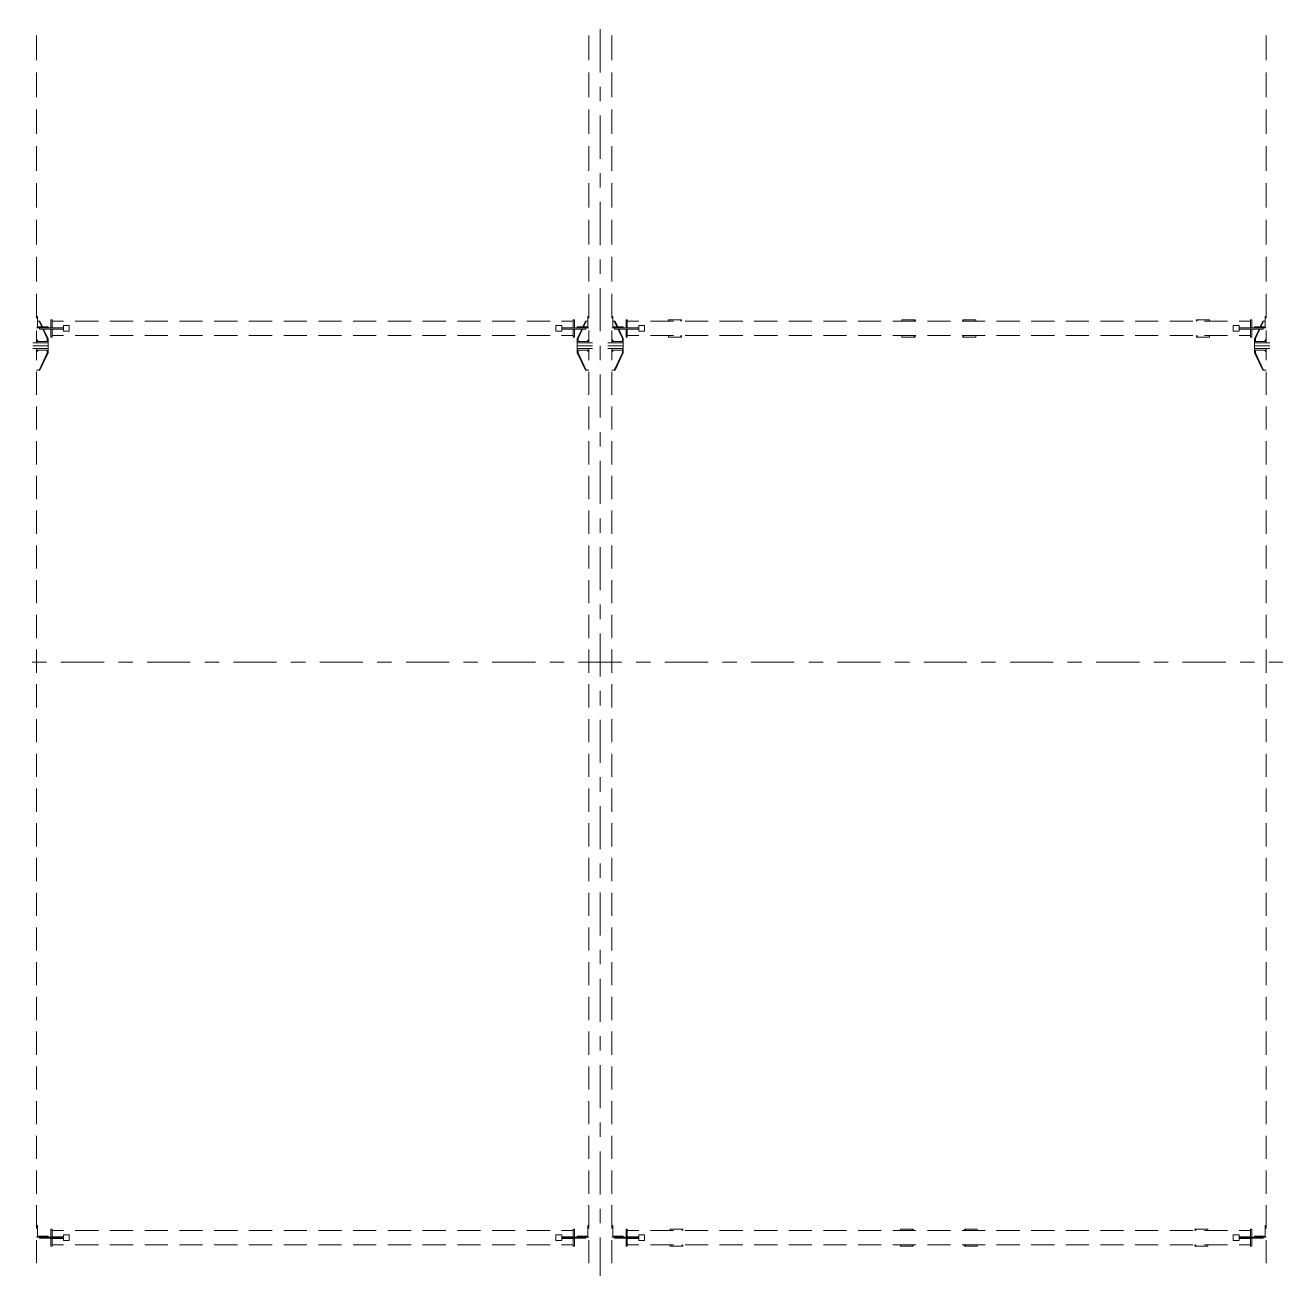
# Model space of a CAD drawing. Header units: millimetres. Extents: x -59 to 782, y -222 to 372.
# Drawn here: x 602 to 689, y 60.8 to 147.3 of the extents above; entities that cross this region are included whole.
import ezdxf

# ---------------------------------------------------------------- set-up
doc = ezdxf.new("R2010")
doc.units = ezdxf.units.MM
doc.linetypes.add('XKITLINE00', pattern=[0])
doc.linetypes.add('XKITLINE03', pattern=[6, 3, -1, 1, -1])
doc.layers.add('Part', color=2, linetype='Continuous', lineweight=0)
doc.layers.add('S-GRID', color=1, linetype='Continuous', lineweight=0)

msp = doc.modelspace()

# ---------------------------------------------------------------- linework, layer by layer
at = {"layer": 'Part', "linetype": 'XKITLINE00', "lineweight": 0}
for p, q in [((602.8, 144.846), (602.8, 146.554)), ((641.2, 144.846), (641.2, 146.554)), ((642.8, 144.846), (642.8, 146.554)), ((688.3, 144.846), (688.3, 146.554)), ((602.8, 142.283), (602.8, 143.992)), ((641.2, 142.283), (641.2, 143.992)), ((642.8, 142.283), (642.8, 143.992)), ((688.3, 142.283), (688.3, 143.992)), ((602.8, 139.721), (602.8, 141.429)), ((641.2, 139.721), (641.2, 141.429)), ((642.8, 139.721), (642.8, 141.429)), ((688.3, 139.721), (688.3, 141.429)), ((602.8, 137.158), (602.8, 138.867)), ((641.2, 137.158), (641.2, 138.867)), ((642.8, 137.158), (642.8, 138.867)), ((688.3, 137.158), (688.3, 138.867)), ((602.8, 134.596), (602.8, 136.304)), ((641.2, 134.596), (641.2, 136.304)), ((642.8, 134.596), (642.8, 136.304)), ((688.3, 134.596), (688.3, 136.304)), ((602.8, 132.033), (602.8, 133.742)), ((641.2, 132.033), (641.2, 133.742)), ((642.8, 132.033), (642.8, 133.742)), ((688.3, 132.033), (688.3, 133.742)), ((602.8, 129.471), (602.8, 131.179)), ((641.2, 129.471), (641.2, 131.179)), ((642.8, 129.471), (642.8, 131.179)), ((688.3, 129.471), (688.3, 131.179)), ((602.8, 126.908), (602.8, 128.617)), ((641.2, 126.908), (641.2, 128.617)), ((642.8, 126.908), (642.8, 128.617)), ((688.3, 126.908), (688.3, 128.617)), ((602.87, 127.04), (602.8, 127.04)), ((602.87, 126.31), (602.87, 127.04)), ((641.13, 126.31), (641.13, 127.04)), ((641.13, 127.04), (641.2, 127.04)), ((642.87, 127.04), (642.8, 127.04)), ((642.87, 126.31), (642.87, 127.04)), ((688.23, 126.31), (688.23, 127.04)), ((688.23, 127.04), (688.3, 127.04)), ((602.8, 126.24), (603.6, 126.24)), ((603.034, 126.7), (602.87, 126.7)), ((603.6, 126.31), (602.87, 126.31)), ((603.162, 126.31), (602.978, 126.7)), ((604.68, 126.24), (603, 126.24)), ((603, 126.16), (603, 126.24)), ((604.68, 126.16), (603, 126.16)), ((603.218, 126.31), (603.034, 126.7)), ((603.543, 125.5), (603.232, 126.16)), ((603.6, 125.5), (603.289, 126.16)), ((603.6, 126.24), (603.6, 126.31)), ((603.8, 126.24), (603.8, 126.8)), ((603.8, 126.8), (603.88, 126.8)), ((603.8, 126.16), (603.8, 125.6)), ((603.88, 126.8), (603.88, 126.24)), ((603.88, 126.7), (604.685, 126.7)), ((603.88, 126.25), (604.667, 126.25)), ((603.88, 125.6), (603.88, 126.16)), ((603.88, 126.15), (604.68, 126.15)), ((605.08, 126.4), (604.68, 126.4)), ((604.68, 126.24), (604.68, 126.4)), ((604.68, 126.16), (604.68, 126.24)), ((604.68, 126), (604.68, 126.16)), ((605.08, 126), (605.08, 126.4)), ((605.491, 126.7), (607.101, 126.7)), ((607.907, 126.7), (609.517, 126.7)), ((610.323, 126.7), (611.933, 126.7)), ((612.739, 126.7), (614.349, 126.7)), ((615.155, 126.7), (616.765, 126.7)), ((617.571, 126.7), (619.181, 126.7)), ((619.987, 126.7), (621.597, 126.7)), ((622.403, 126.7), (624.013, 126.7)), ((624.819, 126.7), (626.429, 126.7)), ((627.235, 126.7), (628.845, 126.7)), ((629.651, 126.7), (631.261, 126.7)), ((632.067, 126.7), (633.677, 126.7)), ((634.483, 126.7), (636.093, 126.7)), ((636.899, 126.7), (638.509, 126.7)), ((638.92, 126), (638.92, 126.4)), ((638.92, 126.4), (639.32, 126.4)), ((639.315, 126.7), (640.12, 126.7)), ((639.32, 126.24), (639.32, 126.4)), ((639.32, 126.25), (640.12, 126.25)), ((639.32, 126.24), (639.32, 126.16)), ((639.32, 126.24), (641, 126.24)), ((639.32, 126.16), (641, 126.16)), ((639.32, 126), (639.32, 126.16)), ((639.32, 126.15), (640.107, 126.15)), ((640.2, 126.8), (640.12, 126.8)), ((640.12, 126.8), (640.12, 126.24)), ((640.12, 125.6), (640.12, 126.16)), ((640.2, 126.24), (640.2, 126.8)), ((640.2, 126.16), (640.2, 125.6)), ((640.4, 126.24), (640.4, 126.31)), ((640.4, 126.31), (641.13, 126.31)), ((641.2, 126.24), (640.4, 126.24)), ((640.4, 125.5), (640.711, 126.16)), ((640.457, 125.5), (640.768, 126.16)), ((640.782, 126.31), (640.966, 126.7)), ((640.838, 126.31), (641.022, 126.7)), ((641.13, 126.7), (640.966, 126.7)), ((641, 126.24), (641, 126.16)), ((642.8, 126.24), (643.6, 126.24)), ((643.034, 126.7), (642.87, 126.7)), ((643.6, 126.31), (642.87, 126.31)), ((643.162, 126.31), (642.978, 126.7)), ((644.68, 126.24), (643, 126.24)), ((643, 126.16), (643, 126.24)), ((644.68, 126.16), (643, 126.16)), ((643.218, 126.31), (643.034, 126.7)), ((643.543, 125.5), (643.232, 126.16)), ((643.6, 125.5), (643.289, 126.16)), ((643.6, 126.24), (643.6, 126.31)), ((643.8, 126.24), (643.8, 126.8)), ((643.8, 126.8), (643.88, 126.8)), ((643.8, 126.16), (643.8, 125.6)), ((643.88, 126.8), (643.88, 126.24)), ((643.88, 126.7), (644.683, 126.7)), ((643.88, 126.25), (644.667, 126.25)), ((643.88, 125.6), (643.88, 126.16)), ((643.88, 126.15), (644.68, 126.15)), ((645.08, 126.4), (644.68, 126.4)), ((644.68, 126.24), (644.68, 126.4)), ((644.68, 126.16), (644.68, 126.24)), ((644.68, 126), (644.68, 126.16)), ((645.08, 126), (645.08, 126.4)), ((645.485, 126.7), (647.09, 126.7)), ((647.649, 126.8), (646.738, 126.8)), ((646.738, 126.8), (646.738, 126.7)), ((647.593, 126.7), (647.593, 126.8)), ((647.649, 126.7), (647.649, 126.8)), ((647.893, 126.7), (649.498, 126.7)), ((650.301, 126.7), (651.906, 126.7)), ((652.708, 126.7), (654.314, 126.7)), ((655.116, 126.7), (656.721, 126.7)), ((657.524, 126.7), (659.129, 126.7)), ((659.932, 126.7), (661.537, 126.7)), ((662.34, 126.7), (663.945, 126.7)), ((663.892, 126.8), (662.981, 126.8)), ((662.981, 126.8), (662.981, 126.7)), ((663.836, 126.7), (663.836, 126.8)), ((663.892, 126.7), (663.892, 126.8)), ((664.747, 126.7), (666.353, 126.7)), ((667.155, 126.7), (668.76, 126.7)), ((667.208, 126.7), (667.208, 126.8)), ((667.208, 126.8), (668.119, 126.8)), ((667.264, 126.7), (667.264, 126.8)), ((668.119, 126.7), (668.119, 126.8)), ((669.563, 126.7), (671.168, 126.7)), ((671.971, 126.7), (673.576, 126.7)), ((674.378, 126.7), (675.984, 126.7)), ((676.786, 126.7), (678.391, 126.7)), ((679.194, 126.7), (680.799, 126.7)), ((681.602, 126.7), (683.207, 126.7)), ((684.362, 126.8), (683.451, 126.8)), ((683.451, 126.7), (683.451, 126.8)), ((683.507, 126.7), (683.507, 126.8)), ((684.01, 126.7), (685.615, 126.7)), ((684.362, 126.7), (684.362, 126.8)), ((686.02, 126), (686.02, 126.4)), ((686.02, 126.4), (686.42, 126.4)), ((686.417, 126.7), (687.22, 126.7)), ((686.42, 126.24), (686.42, 126.4)), ((686.42, 126.25), (687.22, 126.25)), ((686.42, 126.24), (686.42, 126.16)), ((686.42, 126.24), (688.1, 126.24)), ((686.42, 126), (686.42, 126.16)), ((686.42, 126.16), (688.1, 126.16)), ((686.42, 126.15), (687.207, 126.15)), ((687.3, 126.8), (687.22, 126.8)), ((687.22, 126.8), (687.22, 126.24)), ((687.22, 125.6), (687.22, 126.16)), ((687.3, 126.24), (687.3, 126.8)), ((687.3, 126.16), (687.3, 125.6)), ((687.5, 126.24), (687.5, 126.31)), ((687.5, 126.31), (688.23, 126.31)), ((688.3, 126.24), (687.5, 126.24)), ((687.5, 125.5), (687.811, 126.16)), ((687.557, 125.5), (687.868, 126.16)), ((687.882, 126.31), (688.066, 126.7)), ((687.938, 126.31), (688.122, 126.7)), ((688.23, 126.7), (688.066, 126.7)), ((688.1, 126.24), (688.1, 126.16)), ((602.8, 125.2), (602.8, 126.054)), ((602.913, 125.3), (602.8, 125.46)), ((602.8, 125.3), (603.6, 125.3)), ((603.543, 125.3), (603.543, 125.5)), ((603.543, 125.5), (603.6, 125.5)), ((603.6, 125.3), (603.6, 125.5)), ((603.6, 125.2), (603.6, 125.3)), ((603.8, 125.6), (603.88, 125.6)), ((603.88, 125.7), (604.685, 125.7)), ((604.68, 126), (605.08, 126)), ((605.491, 125.7), (607.101, 125.7)), ((607.907, 125.7), (609.517, 125.7)), ((610.323, 125.7), (611.933, 125.7)), ((612.739, 125.7), (614.349, 125.7)), ((615.155, 125.7), (616.765, 125.7)), ((617.571, 125.7), (619.181, 125.7)), ((619.987, 125.7), (621.597, 125.7)), ((622.403, 125.7), (624.013, 125.7)), ((624.819, 125.7), (626.429, 125.7)), ((627.235, 125.7), (628.845, 125.7)), ((629.651, 125.7), (631.261, 125.7)), ((632.067, 125.7), (633.677, 125.7)), ((634.483, 125.7), (636.093, 125.7)), ((636.899, 125.7), (638.509, 125.7)), ((639.32, 126), (638.92, 126)), ((639.315, 125.7), (640.12, 125.7)), ((640.2, 125.6), (640.12, 125.6)), ((640.4, 125.3), (640.4, 125.5)), ((640.4, 125.5), (640.457, 125.5)), ((640.4, 125.2), (640.4, 125.3)), ((640.4, 125.3), (641.2, 125.3)), ((640.457, 125.3), (640.457, 125.5)), ((641.087, 125.3), (641.2, 125.46)), ((641.2, 125.2), (641.2, 126.054)), ((642.8, 125.2), (642.8, 126.054)), ((642.913, 125.3), (642.8, 125.46)), ((642.8, 125.3), (643.6, 125.3)), ((643.543, 125.3), (643.543, 125.5)), ((643.543, 125.5), (643.6, 125.5)), ((643.6, 125.3), (643.6, 125.5)), ((643.6, 125.2), (643.6, 125.3)), ((643.8, 125.6), (643.88, 125.6)), ((643.88, 125.7), (644.683, 125.7)), ((644.68, 126), (645.08, 126)), ((645.485, 125.7), (647.09, 125.7)), ((646.738, 125.6), (646.738, 125.7)), ((647.649, 125.6), (646.738, 125.6)), ((647.593, 125.6), (647.593, 125.7)), ((647.649, 125.6), (647.649, 125.7)), ((647.893, 125.7), (649.498, 125.7)), ((650.301, 125.7), (651.906, 125.7)), ((652.708, 125.7), (654.314, 125.7)), ((655.116, 125.7), (656.721, 125.7)), ((657.524, 125.7), (659.129, 125.7)), ((659.932, 125.7), (661.537, 125.7)), ((662.34, 125.7), (663.945, 125.7)), ((662.981, 125.6), (662.981, 125.7)), ((663.892, 125.6), (662.981, 125.6)), ((663.836, 125.6), (663.836, 125.7)), ((663.892, 125.7), (663.892, 125.6)), ((664.747, 125.7), (666.353, 125.7)), ((667.155, 125.7), (668.76, 125.7)), ((667.208, 125.7), (667.208, 125.6)), ((667.208, 125.6), (668.119, 125.6)), ((667.264, 125.6), (667.264, 125.7)), ((668.119, 125.6), (668.119, 125.7)), ((669.563, 125.7), (671.168, 125.7)), ((671.971, 125.7), (673.576, 125.7)), ((674.378, 125.7), (675.984, 125.7)), ((676.786, 125.7), (678.391, 125.7)), ((679.194, 125.7), (680.799, 125.7)), ((681.602, 125.7), (683.207, 125.7)), ((683.451, 125.6), (683.451, 125.7)), ((683.451, 125.6), (684.362, 125.6)), ((683.507, 125.6), (683.507, 125.7)), ((684.01, 125.7), (685.615, 125.7)), ((684.362, 125.6), (684.362, 125.7)), ((686.42, 126), (686.02, 126)), ((686.417, 125.7), (687.22, 125.7)), ((687.3, 125.6), (687.22, 125.6)), ((687.5, 125.3), (687.5, 125.5)), ((687.5, 125.5), (687.557, 125.5)), ((687.5, 125.2), (687.5, 125.3)), ((687.5, 125.3), (688.3, 125.3)), ((687.557, 125.3), (687.557, 125.5)), ((688.187, 125.3), (688.3, 125.46)), ((688.3, 125.2), (688.3, 126.054)), ((602.533, 125.2), (603.6, 125.2)), ((602.533, 125), (603.6, 125)), ((602.533, 125), (603.6, 125)), ((602.533, 124.8), (603.6, 124.8)), ((602.8, 125.202), (603.183, 125.202)), ((602.8, 123.995), (602.8, 124.8)), ((602.8, 124.54), (602.913, 124.7)), ((602.8, 124.7), (603.6, 124.7)), ((603.543, 124.5), (602.978, 123.3)), ((603.6, 124.5), (603.034, 123.3)), ((603.543, 124.7), (603.543, 124.5)), ((603.543, 124.5), (603.6, 124.5)), ((603.6, 125.2), (603.6, 125.202)), ((603.6, 125), (603.6, 125.202)), ((603.6, 124.8), (603.6, 125)), ((603.6, 124.7), (603.6, 124.8)), ((603.6, 124.7), (603.6, 124.5)), ((640.4, 125.2), (640.4, 125.202)), ((640.4, 125), (640.4, 125.202)), ((640.4, 125.202), (641.2, 125.202)), ((640.4, 125.2), (641.467, 125.2)), ((640.4, 125), (641.467, 125)), ((640.4, 124.8), (640.4, 125)), ((640.4, 125), (641.467, 125)), ((640.4, 124.8), (641.467, 124.8)), ((640.4, 124.7), (640.4, 124.8)), ((640.4, 124.7), (640.4, 124.5)), ((640.4, 124.7), (641.2, 124.7)), ((640.4, 124.5), (640.457, 124.5)), ((640.4, 124.5), (640.966, 123.3)), ((640.457, 124.7), (640.457, 124.5)), ((640.457, 124.5), (641.022, 123.3)), ((641.2, 124.54), (641.087, 124.7)), ((641.2, 123.995), (641.2, 124.8)), ((642.533, 125.2), (643.6, 125.2)), ((642.533, 125), (643.6, 125)), ((642.533, 125), (643.6, 125)), ((642.533, 124.8), (643.6, 124.8)), ((642.8, 125.202), (643.183, 125.202)), ((642.8, 123.995), (642.8, 124.8)), ((642.8, 124.7), (643.6, 124.7)), ((642.8, 124.54), (642.913, 124.7)), ((643.543, 124.5), (642.978, 123.3)), ((643.6, 124.5), (643.034, 123.3)), ((643.543, 124.7), (643.543, 124.5)), ((643.543, 124.5), (643.6, 124.5)), ((643.6, 125.2), (643.6, 125.202)), ((643.6, 125), (643.6, 125.202)), ((643.6, 124.8), (643.6, 125)), ((643.6, 124.7), (643.6, 124.8)), ((643.6, 124.7), (643.6, 124.5)), ((687.5, 125.2), (687.5, 125.202)), ((687.5, 125), (687.5, 125.202)), ((687.5, 125.202), (688.3, 125.202)), ((687.5, 125.2), (688.567, 125.2)), ((687.5, 124.8), (687.5, 125)), ((687.5, 125), (688.567, 125)), ((687.5, 125), (688.567, 125)), ((687.5, 124.8), (688.567, 124.8)), ((687.5, 124.7), (687.5, 124.8)), ((687.5, 124.7), (687.5, 124.5)), ((687.5, 124.7), (688.3, 124.7)), ((687.5, 124.5), (687.557, 124.5)), ((687.5, 124.5), (688.066, 123.3)), ((687.557, 124.7), (687.557, 124.5)), ((687.557, 124.5), (688.122, 123.3)), ((688.3, 124.54), (688.187, 124.7)), ((688.3, 123.995), (688.3, 124.8)), ((603.034, 123.3), (602.8, 123.3)), ((602.8, 121.581), (602.8, 123.191)), ((641.2, 123.3), (640.966, 123.3)), ((641.2, 121.581), (641.2, 123.19)), ((643.034, 123.3), (642.8, 123.3)), ((642.8, 121.581), (642.8, 123.191)), ((688.3, 123.3), (688.066, 123.3)), ((688.3, 121.581), (688.3, 123.19)), ((602.8, 119.167), (602.8, 120.776)), ((641.2, 119.167), (641.2, 120.776)), ((642.8, 119.167), (642.8, 120.776)), ((688.3, 119.167), (688.3, 120.776)), ((602.8, 116.753), (602.8, 118.362)), ((641.2, 116.753), (641.2, 118.362)), ((642.8, 116.753), (642.8, 118.362)), ((688.3, 116.753), (688.3, 118.362)), ((602.8, 114.338), (602.8, 115.948)), ((641.2, 114.338), (641.2, 115.948)), ((642.8, 114.338), (642.8, 115.948)), ((688.3, 114.338), (688.3, 115.948)), ((602.8, 111.924), (602.8, 113.534)), ((641.2, 111.924), (641.2, 113.534)), ((642.8, 111.924), (642.8, 113.534)), ((688.3, 111.924), (688.3, 113.534)), ((602.8, 109.51), (602.8, 111.119)), ((641.2, 109.51), (641.2, 111.119)), ((642.8, 109.51), (642.8, 111.119)), ((688.3, 109.51), (688.3, 111.119)), ((602.8, 107.096), (602.8, 108.705)), ((641.2, 107.096), (641.2, 108.705)), ((642.8, 107.096), (642.8, 108.705)), ((688.3, 107.096), (688.3, 108.705)), ((602.8, 104.681), (602.8, 106.291)), ((641.2, 104.681), (641.2, 106.291)), ((642.8, 104.681), (642.8, 106.291)), ((688.3, 104.681), (688.3, 106.291)), ((602.8, 102.267), (602.8, 103.877)), ((641.2, 102.267), (641.2, 103.877)), ((642.8, 102.267), (642.8, 103.877)), ((688.3, 102.267), (688.3, 103.877)), ((602.8, 99.853), (602.8, 101.462)), ((641.2, 99.853), (641.2, 101.462)), ((642.8, 99.853), (642.8, 101.462)), ((688.3, 99.853), (688.3, 101.462)), ((602.8, 97.439), (602.8, 99.048)), ((641.2, 97.439), (641.2, 99.048)), ((642.8, 97.439), (642.8, 99.048)), ((688.3, 97.439), (688.3, 99.048)), ((602.8, 95.025), (602.8, 96.634)), ((641.2, 95.024), (641.2, 96.634)), ((642.8, 95.025), (642.8, 96.634)), ((688.3, 95.024), (688.3, 96.634)), ((602.8, 92.61), (602.8, 94.22)), ((641.2, 92.61), (641.2, 94.22)), ((642.8, 92.61), (642.8, 94.22)), ((688.3, 92.61), (688.3, 94.22)), ((602.8, 90.196), (602.8, 91.806)), ((641.2, 90.196), (641.2, 91.805)), ((642.8, 90.196), (642.8, 91.806)), ((688.3, 90.196), (688.3, 91.805)), ((602.8, 87.782), (602.8, 89.391)), ((641.2, 87.782), (641.2, 89.391)), ((642.8, 87.782), (642.8, 89.391)), ((688.3, 87.782), (688.3, 89.391)), ((602.8, 85.368), (602.8, 86.977)), ((641.2, 85.368), (641.2, 86.977)), ((642.8, 85.368), (642.8, 86.977)), ((688.3, 85.368), (688.3, 86.977)), ((602.8, 82.953), (602.8, 84.563)), ((641.2, 82.953), (641.2, 84.563)), ((642.8, 82.953), (642.8, 84.563)), ((688.3, 82.953), (688.3, 84.563)), ((602.8, 80.539), (602.8, 82.149)), ((641.2, 80.539), (641.2, 82.149)), ((642.8, 80.539), (642.8, 82.149)), ((688.3, 80.539), (688.3, 82.149)), ((602.8, 78.125), (602.8, 79.734)), ((641.2, 78.125), (641.2, 79.734)), ((642.8, 78.125), (642.8, 79.734)), ((688.3, 78.125), (688.3, 79.734)), ((602.8, 75.711), (602.8, 77.32)), ((641.2, 75.711), (641.2, 77.32)), ((642.8, 75.711), (642.8, 77.32)), ((688.3, 75.711), (688.3, 77.32)), ((602.8, 73.296), (602.8, 74.906)), ((641.2, 73.296), (641.2, 74.906)), ((642.8, 73.296), (642.8, 74.906)), ((688.3, 73.296), (688.3, 74.906)), ((602.8, 70.882), (602.8, 72.492)), ((641.2, 70.882), (641.2, 72.492)), ((642.8, 70.882), (642.8, 72.492)), ((688.3, 70.882), (688.3, 72.492)), ((602.8, 68.468), (602.8, 70.077)), ((641.2, 68.468), (641.2, 70.077)), ((642.8, 68.468), (642.8, 70.077)), ((688.3, 68.468), (688.3, 70.077)), ((602.8, 66.054), (602.8, 67.663)), ((641.2, 66.054), (641.2, 67.663)), ((642.8, 66.054), (642.8, 67.663)), ((688.3, 66.054), (688.3, 67.663)), ((602.8, 63.64), (602.8, 65.249)), ((641.2, 63.639), (641.2, 65.249)), ((642.8, 63.64), (642.8, 65.249)), ((688.3, 63.639), (688.3, 65.249)), ((602.87, 63.84), (602.8, 63.84)), ((602.87, 63.11), (602.87, 63.84)), ((603.8, 63.04), (603.8, 63.6)), ((603.8, 63.6), (603.88, 63.6)), ((603.88, 63.6), (603.88, 63.04)), ((640.2, 63.6), (640.12, 63.6)), ((640.12, 63.6), (640.12, 63.04)), ((640.2, 63.04), (640.2, 63.6)), ((641.13, 63.11), (641.13, 63.84)), ((641.13, 63.84), (641.2, 63.84)), ((642.87, 63.84), (642.8, 63.84)), ((642.87, 63.11), (642.87, 63.84)), ((643.8, 63.04), (643.8, 63.6)), ((643.8, 63.6), (643.88, 63.6)), ((643.88, 63.6), (643.88, 63.04)), ((647.749, 63.6), (646.86, 63.6)), ((646.86, 63.6), (646.86, 63.5)), ((647.691, 63.5), (647.691, 63.6)), ((647.749, 63.5), (647.749, 63.6)), ((663.77, 63.6), (662.881, 63.6)), ((662.881, 63.6), (662.881, 63.5)), ((663.712, 63.5), (663.712, 63.6)), ((663.77, 63.5), (663.77, 63.6)), ((667.33, 63.5), (667.33, 63.6)), ((667.33, 63.6), (668.219, 63.6)), ((667.388, 63.5), (667.388, 63.6)), ((668.219, 63.5), (668.219, 63.6)), ((684.24, 63.6), (683.351, 63.6)), ((683.351, 63.5), (683.351, 63.6)), ((683.409, 63.5), (683.409, 63.6)), ((684.24, 63.5), (684.24, 63.6)), ((687.3, 63.6), (687.22, 63.6)), ((687.22, 63.6), (687.22, 63.04)), ((687.3, 63.04), (687.3, 63.6)), ((688.23, 63.11), (688.23, 63.84)), ((688.23, 63.84), (688.3, 63.84)), ((602.8, 63.04), (603.6, 63.04)), ((602.8, 61.225), (602.8, 62.835)), ((603.6, 63.11), (602.87, 63.11)), ((604.68, 63.04), (603, 63.04)), ((603, 62.96), (603, 63.04)), ((604.68, 62.96), (603, 62.96)), ((603.6, 63.04), (603.6, 63.11)), ((603.8, 62.96), (603.8, 62.4)), ((603.88, 63.5), (604.685, 63.5)), ((603.88, 63.05), (604.667, 63.05)), ((603.88, 62.4), (603.88, 62.96)), ((603.88, 62.95), (604.68, 62.95)), ((605.08, 63.2), (604.68, 63.2)), ((604.68, 63.04), (604.68, 63.2)), ((604.68, 62.96), (604.68, 63.04)), ((604.68, 62.8), (604.68, 62.96)), ((604.68, 62.8), (605.08, 62.8)), ((605.08, 62.8), (605.08, 63.2)), ((605.491, 63.5), (607.101, 63.5)), ((607.907, 63.5), (609.517, 63.5)), ((610.323, 63.5), (611.933, 63.5)), ((612.739, 63.5), (614.349, 63.5)), ((615.155, 63.5), (616.765, 63.5)), ((617.571, 63.5), (619.181, 63.5)), ((619.987, 63.5), (621.597, 63.5)), ((622.403, 63.5), (624.013, 63.5)), ((624.819, 63.5), (626.429, 63.5)), ((627.235, 63.5), (628.845, 63.5)), ((629.651, 63.5), (631.261, 63.5)), ((632.067, 63.5), (633.677, 63.5)), ((634.483, 63.5), (636.093, 63.5)), ((636.899, 63.5), (638.509, 63.5)), ((638.92, 62.8), (638.92, 63.2)), ((638.92, 63.2), (639.32, 63.2)), ((639.32, 62.8), (638.92, 62.8)), ((639.315, 63.5), (640.12, 63.5)), ((639.32, 63.04), (639.32, 63.2)), ((639.32, 63.05), (640.12, 63.05)), ((639.32, 63.04), (639.32, 62.96)), ((639.32, 63.04), (641, 63.04)), ((639.32, 62.8), (639.32, 62.96)), ((639.32, 62.96), (641, 62.96)), ((639.32, 62.95), (640.107, 62.95)), ((640.12, 62.4), (640.12, 62.96)), ((640.2, 62.96), (640.2, 62.4)), ((640.4, 63.04), (640.4, 63.11)), ((640.4, 63.11), (641.13, 63.11)), ((641.2, 63.04), (640.4, 63.04)), ((641, 63.04), (641, 62.96)), ((641.2, 61.225), (641.2, 62.835)), ((642.8, 63.04), (643.6, 63.04)), ((642.8, 61.225), (642.8, 62.835)), ((643.6, 63.11), (642.87, 63.11)), ((644.68, 63.04), (643, 63.04)), ((643, 62.96), (643, 63.04)), ((644.68, 62.96), (643, 62.96)), ((643.6, 63.04), (643.6, 63.11)), ((643.8, 62.96), (643.8, 62.4)), ((643.88, 63.5), (644.683, 63.5)), ((643.88, 63.05), (644.667, 63.05)), ((643.88, 62.4), (643.88, 62.96)), ((643.88, 62.95), (644.68, 62.95)), ((645.08, 63.2), (644.68, 63.2)), ((644.68, 63.04), (644.68, 63.2)), ((644.68, 62.96), (644.68, 63.04)), ((644.68, 62.8), (644.68, 62.96)), ((644.68, 62.8), (645.08, 62.8)), ((645.08, 62.8), (645.08, 63.2)), ((645.485, 63.5), (647.09, 63.5)), ((647.893, 63.5), (649.498, 63.5)), ((650.301, 63.5), (651.906, 63.5)), ((652.708, 63.5), (654.314, 63.5)), ((655.116, 63.5), (656.721, 63.5)), ((657.524, 63.5), (659.129, 63.5)), ((659.932, 63.5), (661.537, 63.5)), ((662.34, 63.5), (663.945, 63.5)), ((664.747, 63.5), (666.353, 63.5)), ((667.155, 63.5), (668.76, 63.5)), ((669.563, 63.5), (671.168, 63.5)), ((671.971, 63.5), (673.576, 63.5)), ((674.378, 63.5), (675.984, 63.5)), ((676.786, 63.5), (678.391, 63.5)), ((679.194, 63.5), (680.799, 63.5)), ((681.602, 63.5), (683.207, 63.5)), ((684.01, 63.5), (685.615, 63.5)), ((686.02, 62.8), (686.02, 63.2)), ((686.02, 63.2), (686.42, 63.2)), ((686.42, 62.8), (686.02, 62.8)), ((686.417, 63.5), (687.22, 63.5)), ((686.42, 63.04), (686.42, 63.2)), ((686.42, 63.05), (687.22, 63.05)), ((686.42, 63.04), (686.42, 62.96)), ((686.42, 63.04), (688.1, 63.04)), ((686.42, 62.8), (686.42, 62.96)), ((686.42, 62.96), (688.1, 62.96)), ((686.42, 62.95), (687.207, 62.95)), ((687.22, 62.4), (687.22, 62.96)), ((687.3, 62.96), (687.3, 62.4)), ((687.5, 63.04), (687.5, 63.11)), ((687.5, 63.11), (688.23, 63.11)), ((688.3, 63.04), (687.5, 63.04)), ((688.1, 63.04), (688.1, 62.96)), ((688.3, 61.225), (688.3, 62.835)), ((603.8, 62.4), (603.88, 62.4)), ((603.88, 62.5), (604.685, 62.5)), ((605.491, 62.5), (607.101, 62.5)), ((607.907, 62.5), (609.517, 62.5)), ((610.323, 62.5), (611.933, 62.5)), ((612.739, 62.5), (614.349, 62.5)), ((615.155, 62.5), (616.765, 62.5)), ((617.571, 62.5), (619.181, 62.5)), ((619.987, 62.5), (621.597, 62.5)), ((622.403, 62.5), (624.013, 62.5)), ((624.819, 62.5), (626.429, 62.5)), ((627.235, 62.5), (628.845, 62.5)), ((629.651, 62.5), (631.261, 62.5)), ((632.067, 62.5), (633.677, 62.5)), ((634.483, 62.5), (636.093, 62.5)), ((636.899, 62.5), (638.509, 62.5)), ((639.315, 62.5), (640.12, 62.5)), ((640.2, 62.4), (640.12, 62.4)), ((643.8, 62.4), (643.88, 62.4)), ((643.88, 62.5), (644.683, 62.5)), ((645.485, 62.5), (647.09, 62.5)), ((646.86, 62.4), (646.86, 62.5)), ((647.749, 62.4), (646.86, 62.4)), ((647.691, 62.4), (647.691, 62.5)), ((647.749, 62.4), (647.749, 62.5)), ((647.893, 62.5), (649.498, 62.5)), ((650.301, 62.5), (651.906, 62.5)), ((652.708, 62.5), (654.314, 62.5)), ((655.116, 62.5), (656.721, 62.5)), ((657.524, 62.5), (659.129, 62.5)), ((659.932, 62.5), (661.537, 62.5)), ((662.34, 62.5), (663.945, 62.5)), ((662.881, 62.4), (662.881, 62.5)), ((663.77, 62.4), (662.881, 62.4)), ((663.712, 62.4), (663.712, 62.5)), ((663.77, 62.5), (663.77, 62.4)), ((664.747, 62.5), (666.353, 62.5)), ((667.155, 62.5), (668.76, 62.5)), ((667.33, 62.5), (667.33, 62.4)), ((667.33, 62.4), (668.219, 62.4)), ((667.388, 62.4), (667.388, 62.5)), ((668.219, 62.4), (668.219, 62.5)), ((669.563, 62.5), (671.168, 62.5)), ((671.971, 62.5), (673.576, 62.5)), ((674.378, 62.5), (675.984, 62.5)), ((676.786, 62.5), (678.391, 62.5)), ((679.194, 62.5), (680.799, 62.5)), ((681.602, 62.5), (683.207, 62.5)), ((683.351, 62.4), (683.351, 62.5)), ((683.351, 62.4), (684.24, 62.4)), ((683.409, 62.4), (683.409, 62.5)), ((684.01, 62.5), (685.615, 62.5)), ((684.24, 62.4), (684.24, 62.5)), ((686.417, 62.5), (687.22, 62.5)), ((687.3, 62.4), (687.22, 62.4))]:
    msp.add_line(p, q, dxfattribs=at)
at = {"layer": 'S-GRID', "linetype": 'XKITLINE03', "lineweight": 0}
for p, q in [((642, -30), (642, 341.066)), ((-25.505, 103), (697.078, 103))]:
    msp.add_line(p, q, dxfattribs=at)

doc.saveas('drawing.dxf')
